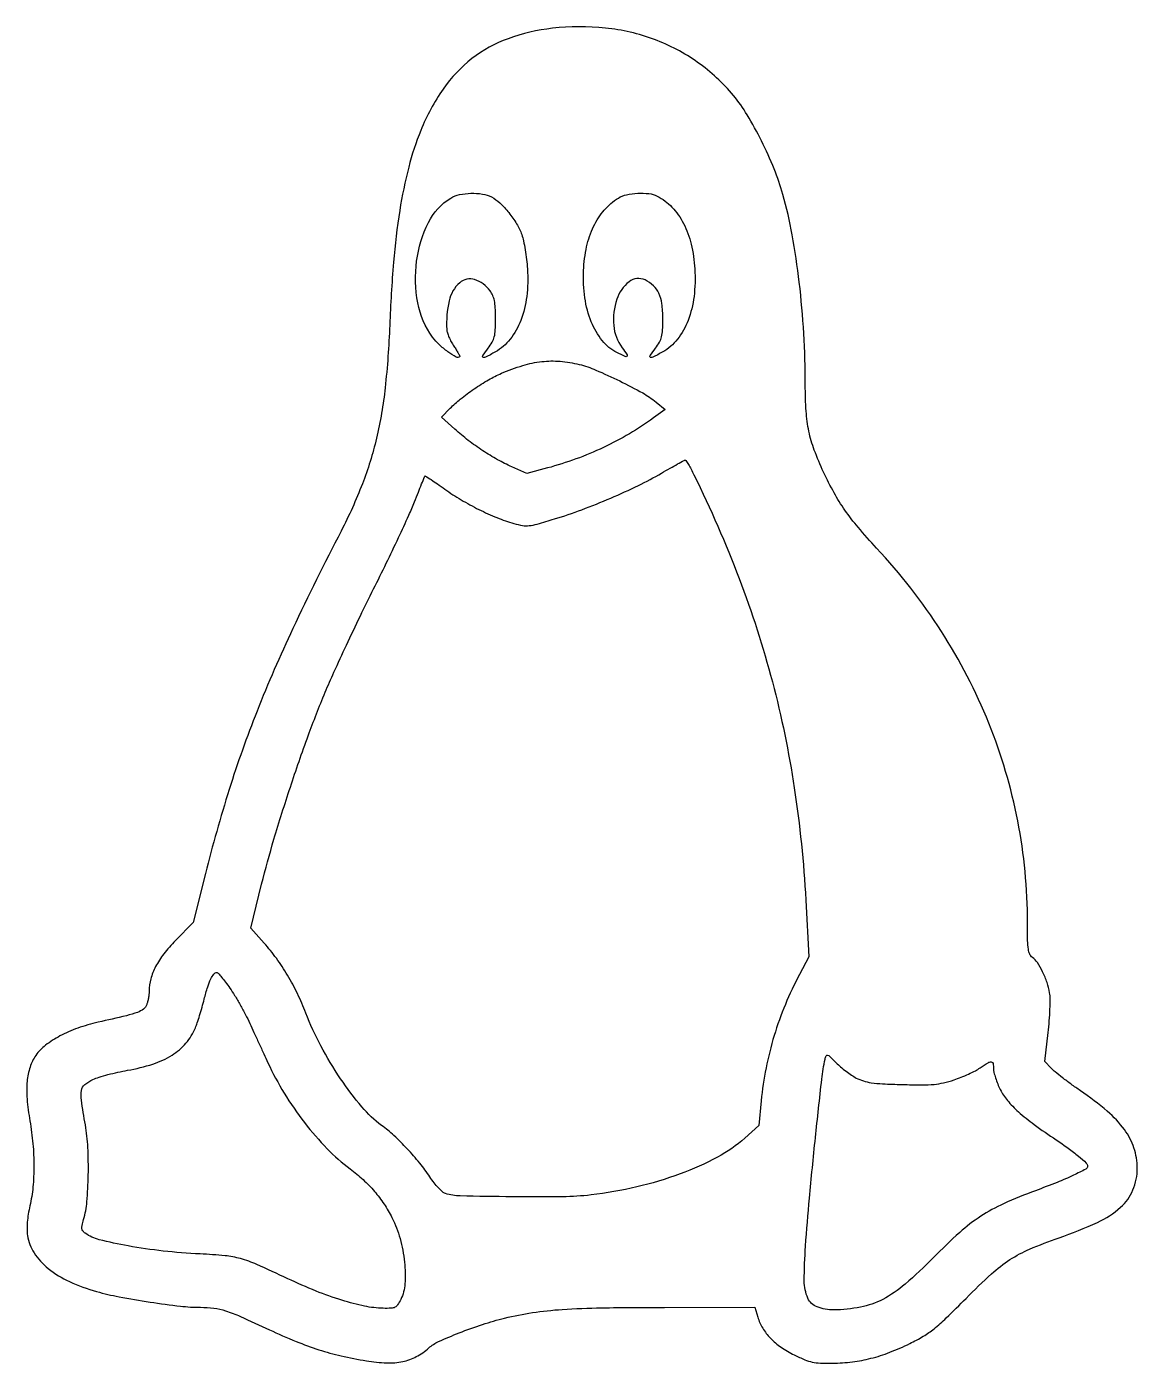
# Model space of a CAD drawing. Extents: x 43 to 468, y 1 to 512.
import ezdxf

# ---------------------------------------------------------------- set-up
doc = ezdxf.new("R2010")
doc.units = 0

msp = doc.modelspace()

# ---------------------------------------------------------------- linework, layer by layer
for points in [[(244.273154, 511.027676, 0.058876), (227.333014, 507.05345, 0.078037), (213.485062, 499.419601, 0.076702), (202.474133, 487.791024, 0.054688), (193.928927, 471.989985, 0.034076), (189.297509, 457.937138, 0.022954), (185.868688, 441.390997, 0.019136), (183.477297, 421.586294, 0.010887), (182.027358, 397.5, -0.017282), (180.282653, 373.613798, -0.031107), (176.967421, 354.262108, -0.034285), (171.557792, 336.799287, -0.027288), (163.447635, 318.80826, 0.009126), (144.961913, 281.480382, 0.016087), (131.267352, 249.920123, 0.017868), (120.628967, 219.98847, 0.015358), (111.554185, 187.831634), (106.899818, 169.163268), (100.09725, 162.238175, 0.027889), (95.586211, 157.102213, 0.046037), (92.457802, 152.252862, 0.054141), (90.621331, 147.556371, 0.06624), (90, 142.886961, -0.02691), (89.9337, 141.655989, -0.016995), (89.73063, 140.231502, -0.01706), (89.434678, 138.840972, -0.029884), (89.082997, 137.718298, -0.136851), (87.831663, 136.021149, -0.07917), (85.597316, 134.784691, -0.028449), (81.285697, 133.495483, -0.002667), (70.5, 130.989078, 0.028854), (62.679606, 128.734476, 0.037625), (55.861811, 125.742078, 0.042607), (50.394676, 122.207108, 0.074238), (46.66919, 118.314456, 0.076249), (44.44417, 113.857781, 0.055133), (43.335636, 108.408649, 0.043553), (43.31213, 101.668802, 0.022098), (44.393603, 93.249555, -0.020485), (45.542618, 84.527203, -0.02246), (45.927266, 76.004568, -0.023795), (45.547869, 68.005006, -0.032178), (44.399724, 60.858933, 0.016218), (43.771593, 57.613974, 0.019257), (43.397159, 54.515566, 0.021045), (43.286236, 51.720943, 0.036625), (43.461481, 49.408297, 0.110193), (46.014202, 42.794474, 0.076019), (51.444765, 36.842216, 0.062397), (59.528994, 31.83196, 0.039785), (69.93157, 28.026946, 0.021375), (78.53196, 26.027846, 0.008745), (90.357728, 24.020341, 0.008417), (102.003409, 22.452425, 0.029069), (109.600777, 22.004606, -0.030956), (114.814774, 21.677538, -0.047316), (119.23436, 20.693412, -0.026757), (124.902827, 18.51331, -0.004011), (136, 13.44155, 0.011666), (146.197488, 8.9684, 0.019979), (154.922516, 5.782598, 0.021284), (163.474529, 3.438037, 0.015745), (173.100643, 1.55148, 0.03052), (180.869331, 0.763998, 0.060864), (187.018782, 1.266775, 0.071412), (192.204922, 3.134848, 0.060105), (197, 6.47469, -0.075863), (200.734472, 8.905486, -0.012828), (208.597311, 12.229126, -0.014624), (217.546694, 15.445508, -0.018488), (226, 17.865342, -0.023384), (236.651028, 19.969802, -0.02022), (247.982257, 21.196938, -0.013249), (263.078816, 21.81544, -0.003553), (287.091712, 21.991795), (321.683425, 22), (322.813444, 18.25, 0.064449), (324.696407, 14.049384, 0.054443), (327.680023, 10.196331, 0.049399), (331.72518, 6.758639, 0.037076), (336.765043, 3.795138, 0.015478), (340.785504, 1.968345, 0.045743), (343.67694, 1.060888, 0.043691), (346.756932, 0.67275, 0.013172), (351.479445, 0.61755, 0.027726), (358.992358, 1.14501, 0.031178), (366.106466, 2.497451, 0.029693), (373.28503, 4.793528, 0.021352), (381, 8.161697, 0.021604), (386.139656, 10.95307, 0.03401), (390.258036, 13.823707, 0.02318), (394.920819, 17.938722, 0.005128), (402.5, 25.431744, -0.012365), (412.247924, 34.793806, -0.040938), (419.279091, 40.235549, -0.044223), (426.813336, 44.239066, -0.016272), (438.062355, 48.56985, 0.023404), (452.771794, 54.475027, 0.074836), (461.603345, 60.235376, 0.112651), (466.330291, 66.86929, 0.099473), (467.990231, 75.210162, 0.080282), (466.728151, 82.929251, 0.078117), (463.095109, 89.938361, 0.059098), (456.53259, 96.952003, 0.024728), (446.222911, 104.807546, -0.006583), (442.705721, 107.291151, -0.007143), (439.350671, 109.801051, -0.006768), (436.537964, 112.029906, -0.034274), (435.077247, 113.396616), (432.654495, 115.996676), (433.912478, 127.014124, 0.009536), (434.342245, 131.542685, 0.009828), (434.593816, 136.038996, 0.009606), (434.660247, 139.940275, 0.040727), (434.465395, 142.265785, 0.040801), (433.473981, 146.20496, 0.031502), (431.785087, 150.300827, 0.031842), (429.781339, 153.818816, 0.094271), (427.856078, 155.806704, -0.136058), (426.860352, 157.020736, -0.069537), (426.315986, 158.930935, -0.030456), (426.058273, 162.233546, -0.004246), (426, 169.096118, 0.047874), (422.270788, 207.955387, 0.04804), (411.219735, 245.348996, 0.047387), (393.057433, 280.401132, 0.044148), (368.238357, 312.313925, -0.011492), (361.214429, 320.221932, -0.023414), (356.145302, 326.801412, -0.025743), (352.022464, 333.404339, -0.017426), (347.989099, 341.308488, -0.020241), (344.444856, 349.773535, -0.037332), (342.373506, 356.938827, -0.03537), (341.326317, 364.587176, -0.016263), (340.995933, 374.644345, 0.014497), (340.418387, 394.345167, 0.014659), (338.700177, 413.906024, 0.015436), (335.995937, 432.069375, 0.023983), (332.437873, 447.5, 0.028142), (329.081531, 457.271737, 0.019231), (324.234364, 467.965294, 0.019428), (318.76337, 477.91151, 0.037794), (313.521298, 485.296485, 0.06539), (299.816595, 497.996254, 0.065342), (283.293975, 506.730133, 0.063052), (264.539128, 511.118119, 0.054232)], [(220.949291, 446.526223, -0.070376), (224.152293, 444.250334, -0.033742), (227.579314, 440.534955, -0.033367), (230.587287, 436.239255, -0.051064), (232.530938, 432.133411, -0.032178), (233.198776, 429.773287, -0.011781), (233.846861, 426.364189, -0.011623), (234.382224, 422.594039, -0.013652), (234.708413, 419, -0.045015), (234.426655, 408.474136, -0.063024), (232.168948, 399.351604, -0.073131), (228.098212, 392.150259, -0.099061), (222.458409, 387.274936, -0.006384), (218.731979, 385.226684, -0.244593), (217.808129, 385.217404, -0.455361), (217.646792, 385.858692, -0.010754), (219.699109, 388.675603, 0.033399), (221.237884, 391.001997, 0.06942), (222.041127, 393.019, 0.04965), (222.40519, 395.581162, 0.010483), (222.5, 400.102922, 0.010906), (222.409785, 404.238297, 0.037894), (222.091564, 406.891355, 0.055984), (221.464317, 408.870059, 0.05468), (220.410065, 410.677319, 0.154629), (214.525563, 414.937546, 0.268442), (208.795096, 413.747795, 0.158166), (204.737256, 406.787648, 0.066998), (203.860223, 395.889547, 0.062858), (204.088587, 394.627746, 0.023762), (204.707834, 392.942358, 0.023089), (205.563286, 391.152251, 0.026073), (206.549425, 389.522305, -0.009211), (207.503582, 388.058972, -0.014835), (208.255578, 386.774695, -0.008595), (208.818847, 385.700278, -0.323382), (208.777562, 385.444229, -0.339198), (207.459107, 385.270033, -0.026075), (204.260926, 387.341762, -0.032167), (200.943032, 390.087196, -0.046877), (198.437263, 392.935338, -0.110588), (192.777798, 406.043611, -0.079632), (192.324324, 422.027002, -0.082907), (196.80649, 436.724656, -0.141373), (205.420274, 446.11451, -0.084285), (208.732868, 447.435378, -0.046218), (213.082411, 447.954889, -0.046088), (217.480929, 447.665916, -0.080054)], [(284.315741, 446.881767, -0.084985), (290.009844, 442.618092, -0.070425), (294.403176, 436.436651, -0.061605), (297.343328, 428.486332, -0.042787), (298.734774, 419, -0.044659), (298.427471, 408.457196, -0.062787), (296.158271, 399.334983, -0.072956), (292.088594, 392.141809, -0.099054), (286.458409, 387.274936, -0.006384), (282.731979, 385.226684, -0.244593), (281.808129, 385.217404, -0.455361), (281.646792, 385.858692, -0.010754), (283.699109, 388.675603, 0.033399), (285.237884, 391.001997, 0.06942), (286.041127, 393.019, 0.04965), (286.40519, 395.581162, 0.010483), (286.5, 400.102922, 0.031079), (286.148982, 405.744668, 0.077637), (285.01402, 409.702957, 0.097864), (282.926775, 412.569829, 0.072708), (279.689055, 414.790671, 0.291035), (273.575003, 414.113143, 0.142978), (268.904981, 407.431042, 0.103617), (267.702223, 397.409712, 0.138268), (270.931012, 388.879441, -0.008364), (272.82676, 386.223496, -0.371369), (272.758672, 385.595402, -0.308018), (272.070655, 385.488564, -0.007051), (268.948389, 387.02633, -0.107158), (263.349023, 391.603101, -0.071523), (259.15258, 398.77765, -0.061668), (256.681372, 407.946595, -0.046316), (256.184536, 418.394481, -0.041846), (257.365565, 427.521013, -0.058884), (260.022609, 435.279058, -0.066055), (264.102434, 441.512735, -0.076043), (269.5, 446.129298, -0.085754), (272.603202, 447.385637, -0.040735), (276.890808, 447.955649, -0.040743), (281.189694, 447.823648, -0.090502)], [(254.539901, 382.506451, -0.039819), (260.912165, 380.358398, -0.012689), (270.017764, 376.181226, -0.012314), (278.825591, 371.594571, -0.047217), (283.924929, 368.112681), (287.349858, 365.265981), (282.924929, 362.044891, -0.024361), (273.72152, 356.008243, -0.022807), (263.773926, 350.750727, -0.022516), (253.256015, 346.358623, -0.022261), (242.346008, 342.911516), (234.489499, 340.80874), (228.751858, 343.346197, -0.023323), (223.270342, 346.082701, -0.018438), (217.608031, 349.527364, -0.018023), (212.065941, 353.4793, -0.019207), (206.94318, 357.740994), (201.886345, 362.287524), (205.193173, 365.744374, -0.034307), (209.04062, 369.25031, -0.017674), (214.288505, 373.117424, -0.017651), (219.861516, 376.645784, -0.030749), (224.743117, 379.110975, -0.028347), (232.915675, 382.089378, -0.044864), (240.212741, 383.592385, -0.048507), (247.230264, 383.70838, -0.041305)], [(298.424491, 340.25, -0.023657), (315.713884, 300.646001, -0.026734), (328.40246, 261.151348, -0.02677), (336.791416, 220.57544, -0.023844), (341.205426, 177.733967), (342.403551, 155.967934), (338.77923, 149.233967, 0.025167), (333.36664, 137.838406, 0.024579), (329.078728, 125.867473, 0.024552), (325.982319, 113.520382, 0.02498), (324.132682, 101), (323.210963, 91.5), (317.892475, 86.729795, -0.060932), (307.420845, 79.420443, -0.033346), (293.11368, 73.013871, -0.030897), (276.520037, 68.015619, -0.028773), (259.037914, 64.955875, -0.026169), (248.1958, 64.26744, -0.005278), (228.87535, 64.257188, -0.003156), (209.010895, 64.581751, -0.070114), (203.327618, 65.514366, -0.107225), (202.256025, 66.122638, -0.022073), (200.693194, 67.650407, -0.022277), (199.003227, 69.624306, -0.019348), (197.409944, 71.833485, 0.023816), (193.496945, 77.158199, 0.017942), (188.721506, 82.633237, 0.018153), (183.66646, 87.647619, 0.027965), (178.914142, 91.563026, -0.059347), (171.376738, 98.609951, -0.026796), (163.209768, 109.422865, -0.025962), (155.669996, 121.961474, -0.031068), (149.959509, 134.5, 0.021052), (146.747184, 141.944928, 0.022107), (142.96732, 148.969605, 0.022727), (138.695723, 155.442735, 0.025628), (134.011034, 161.235975), (128.865027, 166.97195), (133.035226, 183.735975, -0.01163), (137.753156, 200.979579, -0.007357), (144.015236, 220.867532, -0.007359), (150.854765, 240.547924, -0.011704), (157.344455, 257.151769, -0.007562), (160.682422, 264.808149, -0.00301), (165.48212, 275.211249, -0.002978), (170.795756, 286.374833, -0.003742), (175.857879, 296.651769, 0.003162), (180.712581, 306.478826, 0.003242), (185.401802, 316.285207, 0.00314), (189.362031, 324.846154, 0.013624), (191.539522, 330, -0.001168), (192.98063, 333.662826, -0.001847), (194.235142, 336.795808, -0.000415), (195.348115, 339.539282, -0.080559), (195.50338, 339.794241, -0.37516), (195.726638, 339.826889, -0.001745), (197.851007, 338.446865, -0.006591), (200.291397, 336.803058, -0.003978), (203.141754, 334.794241, 0.021661), (209.325867, 330.755363, 0.018666), (216.145917, 327.048014, 0.01899), (223.068126, 323.935063, 0.025637), (229.554234, 321.688967, 0.028575), (232.858381, 320.932829, 0.069894), (235.346763, 320.862445, 0.041368), (238.440445, 321.470176, 0.005084), (245.054234, 323.421006, 0.014985), (255.50338, 326.964721, 0.011861), (266.579886, 331.39724, 0.012057), (277.141001, 336.221477, 0.01859), (286, 340.94421, -0.002135), (289.297021, 342.843714, -0.003304), (292.162244, 344.453193, -0.001049), (294.653805, 345.82438, -0.100231), (295.041682, 345.944877, -0.285667), (295.342277, 345.797778, -0.005796), (296.258826, 344.294745, -0.011826), (297.296322, 342.450143, -0.007444)], [(120.873841, 144.064348, -0.01577), (122.719095, 141.248916, -0.008342), (124.837022, 137.650266, -0.008293), (126.883231, 133.892906, -0.012694), (128.518732, 130.564348, -0.000009), (130.10124, 127.125602, -0.000005), (131.990341, 123.020339, -0.000005), (133.876314, 118.921651, -0.000009), (135.448386, 115.504893, 0.030253), (141.666047, 103.895436, 0.026786), (149.475967, 92.619197, 0.027565), (158.130094, 82.640237, 0.040112), (166.875189, 74.953427, -0.026012), (171.855898, 70.818209, -0.02928), (176.175613, 66.339471, -0.030044), (179.845941, 61.498462, -0.030588), (182.885625, 56.2805, -0.048743), (185.985012, 48.263855, -0.041127), (187.697342, 39.32664, -0.04307), (187.87223, 31.002698, -0.099883), (186.248446, 25, -0.029015), (185.060445, 22.931386, -0.132574), (184.034729, 22.017391, -0.106786), (182.574014, 21.642092, -0.015635), (179.496983, 21.619148, -0.045801), (172.413181, 22.439894, -0.023563), (163.76146, 24.68596, -0.020516), (153.881974, 28.204559, -0.01417), (143, 32.953735, 0.005605), (131.161153, 38.363744, 0.035628), (124.943983, 40.606448, 0.044751), (119.054951, 41.711763, 0.011846), (109.5, 42.404747, -0.014992), (95.344632, 43.520946, -0.017469), (81.991052, 45.451917, -0.016425), (70.906763, 47.830553, -0.097087), (65.556557, 50.334986, -0.068613), (64.671615, 51.190316, -0.138306), (64.305236, 52.080282, -0.084626), (64.371311, 53.321448, -0.015411), (64.94957, 55.55943, 0.049992), (66.21257, 62.354533, 0.016364), (66.733935, 72.53948, 0.016818), (66.572251, 83.166393, 0.031043), (65.61626, 91.750445, -0.006674), (64.091511, 101.220997, -0.07806), (64.12704, 104.95217, -0.180168), (65.413505, 107.189487, -0.069104), (68.512432, 109.108524, -0.02891), (70.836526, 109.979785, -0.010217), (74.254619, 110.96426, -0.010102), (78.062388, 111.895244, -0.011696), (81.723694, 112.622941, 0.033704), (91.434253, 115.001219, 0.063111), (98.761528, 118.393867, 0.076173), (104.079097, 122.98051, 0.077719), (107.735833, 128.919628, 0.019021), (108.413794, 130.727786, 0.005704), (109.309107, 133.52975, 0.005709), (110.242902, 136.699992, 0.00616), (111.079701, 139.81163, -0.012295), (112.401018, 144.495083, -0.037154), (113.61093, 147.579338, -0.058332), (114.783841, 149.430994, -0.226146), (115.977554, 150, -0.217125), (116.407423, 149.804094, -0.006458), (117.718062, 148.256402, -0.011781), (119.225151, 146.339108, -0.007728)], [(360.5, 109.677858, 0.047472), (363.2033, 108.554977, 0.03938), (366.244971, 107.874492, 0.0234), (370.569996, 107.464181, 0.005172), (378.012817, 107.185314, 0.005474), (385.717588, 107.0608, 0.023634), (390.291979, 107.25325, 0.034819), (393.910451, 107.833165, 0.024108), (397.899046, 108.965991, 0.014822), (400.602678, 109.966943, 0.011826), (403.456566, 111.200116, 0.012001), (406.046176, 112.468733, 0.029338), (407.868364, 113.556519, -0.011195), (410.902067, 115.520162, -0.156802), (412.148442, 115.82649, -0.342825), (412.817068, 115.227391, -0.044943), (413, 113.196344, 0.059646), (413.170425, 111.772789, 0.018564), (413.757029, 109.697103, 0.018266), (414.590659, 107.406793, 0.019177), (415.577121, 105.221081, 0.060353), (418.307683, 101.079279, 0.034182), (422.504299, 96.766608, 0.025556), (428.51437, 91.910493, 0.010941), (437, 86.022372, -0.011269), (441.595246, 82.829286, -0.016545), (445.472957, 79.80174, -0.011844), (448.4909, 77.156567, -0.209862), (449, 75.99705, -0.279046), (448.30618, 74.850655, -0.010385), (443.598654, 72.509332, -0.014799), (437.304749, 69.765064, -0.007055), (429.061788, 66.591951, 0.017443), (416.877284, 61.608534, 0.039236), (408.128289, 56.811285, 0.037915), (400.058012, 50.602322, 0.015308), (390, 41.000762, -0.020305), (379.166651, 30.863966, -0.057339), (370.608788, 25.046358, -0.071813), (362.127904, 22.054899, -0.047884), (351.860784, 21.024446, -0.091256), (345.51403, 22.164104, -0.201223), (341.999412, 25.483376, -0.105216), (340.608904, 32.098893, -0.016923), (341.09049, 45.348719, -0.005646), (342.591774, 63.73624, -0.002854), (344.877064, 86.869861, -0.001746), (347.296828, 109.257151, -0.027182), (348.568146, 116.867999, -0.044003), (348.99374, 118.206692, -0.388869), (349.509587, 118.445324, -0.115604), (350.324525, 117.958322, -0.004635), (352.798668, 115.520014, 0.020797), (354.507005, 113.941929, 0.013806), (356.587734, 112.271038, 0.013908), (358.701694, 110.758151, 0.026202)]]:
    msp.add_lwpolyline(points, format="xyb", close=True)

doc.saveas('drawing.dxf')
